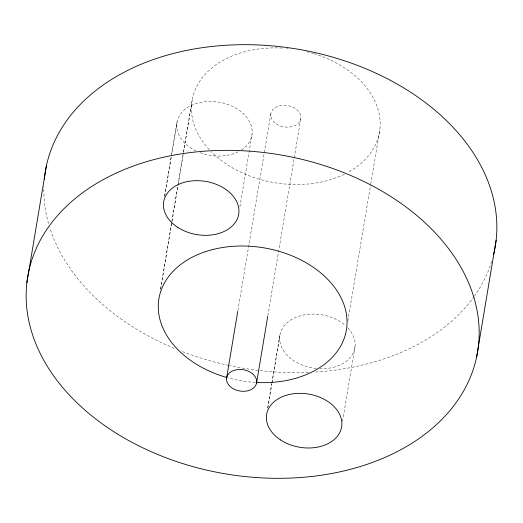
<?xml version="1.0" encoding="UTF-8"?>
<svg xmlns="http://www.w3.org/2000/svg" width="523" height="523" viewBox="0 0 523 523"><rect width="100%" height="100%" fill="white"/><g stroke="black" fill="none" stroke-linecap="round" stroke-linejoin="round"><path stroke-width="0.39" stroke-dasharray="2.62 1.96" d="M164.673 196.027L171.237 156.802M171.374 155.998L177.134 121.578M164.627 196.321L171.191 157.103M171.727 153.899L176.82 123.48M160.574 289.16L171.766 222.314M171.897 221.51L183.357 153.056M183.488 152.245L192.516 98.285M160.607 289.082L171.792 222.236M171.923 221.425L178.127 184.377M178.258 183.573L183.383 152.971M183.514 152.167L191.738 103.038M239.887 206.86L252.079 134.019M237.867 310.662L270.888 113.341M267.848 315.637L294.135 158.541M294.259 157.783L300.869 118.316M267.75 407.894L271.77 383.882M271.901 383.078L280.073 334.249M267.704 408.195L271.855 383.379M271.993 382.581L279.759 336.152M347.815 321.063L370.617 184.867M370.755 184.063L379.888 129.384M342.519 421.433L355.025 346.69M255.538 382.424A95.029 67.428 9.5 0 1 227.394 377.678M313.95 53.712A95.029 67.428 9.5 0 1 378.207 109.928A95.029 67.428 9.5 0 1 347.599 172.59M344.356 174.257A95.029 67.428 9.5 0 1 211.259 151.735M209.246 149.63A95.029 67.428 9.5 0 1 201.152 79.261A95.029 67.428 9.5 0 1 282.936 48.116M286.682 48.391A95.029 67.428 9.5 0 1 288.18 48.534M306.72 51.718A95.029 67.428 9.5 0 1 313.238 53.496M491.698 261.382A228.067 161.829 9.5 0 1 474.596 295.848M474.126 296.508A228.067 161.829 9.5 0 1 314.081 372.121M308.511 372.402A228.067 161.829 9.5 0 1 229.669 365.623M228.871 365.453A228.067 161.829 9.5 0 1 181.736 351.358M174.355 348.383A228.067 161.829 9.5 0 1 49.724 227.551M48.567 223.667A228.067 161.829 9.5 0 1 43.886 186.293M196.053 150.951A38.009 26.974 9.5 0 1 183.213 110.941A38.009 26.974 9.5 0 1 238.292 109.647A38.009 26.974 9.5 0 1 241.534 149.885M238.22 151.794A38.009 26.974 9.5 0 1 199.681 152.533M347.821 327.836A38.009 26.974 9.5 0 1 351.587 355.732A38.009 26.974 9.5 0 1 319.743 368.715M316.369 368.48A38.009 26.974 9.5 0 1 283.146 327.182A38.009 26.974 9.5 0 1 345.559 325.646M276.373 123.912A15.206 10.787 9.5 0 0 300.738 119.074A15.206 10.787 9.5 0 0 280.328 105.639A15.206 10.787 9.5 0 0 276.373 123.912"/><path stroke-width="0.78" d="M26.876 282.721L46.436 165.654M226.557 378.266L237.743 311.42M256.531 383.241A15.206 10.787 9.5 0 0 236.121 369.807A15.206 10.787 9.5 0 0 232.166 388.079A15.206 10.787 9.5 0 0 256.531 383.241L267.724 316.395M476.564 357.346A228.067 161.829 9.5 0 0 170.406 155.782A228.067 161.829 9.5 0 0 111.007 429.873A228.067 161.829 9.5 0 0 476.564 357.346L496.124 240.279M226.675 377.469A95.029 67.428 9.5 0 1 180.272 264.834A95.029 67.428 9.5 0 1 337.387 291.363A95.029 67.428 9.5 0 1 256.283 382.47M44.318 179.35A228.067 161.829 9.5 0 1 297.156 49.077A228.067 161.829 9.5 0 1 493.555 254.681M177.578 227.257A38.009 26.974 9.5 0 0 238.508 215.169A38.009 26.974 9.5 0 0 187.476 181.573A38.009 26.974 9.5 0 0 177.578 227.257M280.524 439.928A38.009 26.974 9.5 0 0 341.447 427.84A38.009 26.974 9.5 0 0 290.422 394.244A38.009 26.974 9.5 0 0 280.524 439.928"/></g></svg>
